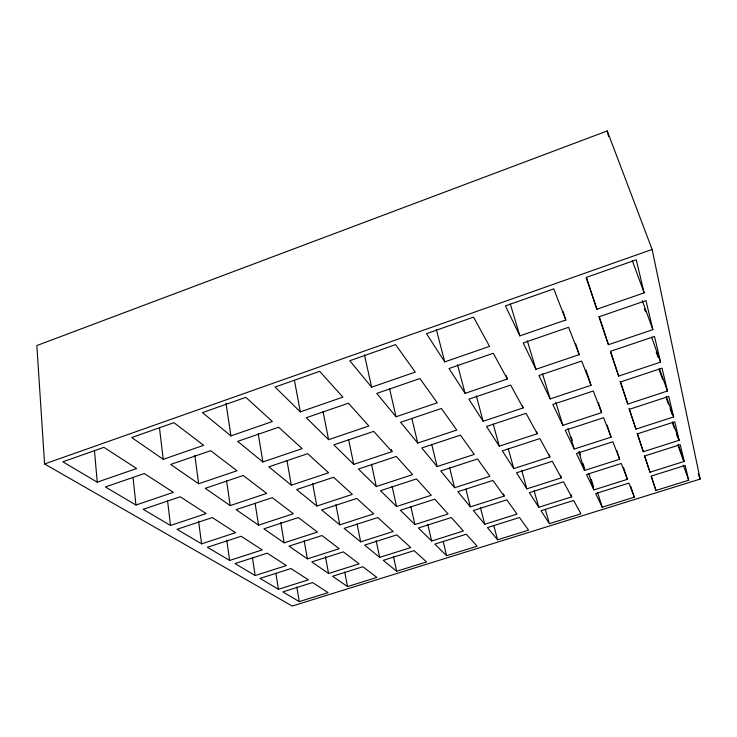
<?xml version="1.0" encoding="UTF-8"?>
<svg xmlns="http://www.w3.org/2000/svg" width="737" height="737" viewBox="0 0 737 737"><rect width="100%" height="100%" fill="white"/><g stroke="black" fill="none" stroke-linecap="round" stroke-linejoin="round"><path stroke-width="1.11" d="M607.242 130.946L36.85 345.552L44.579 463.96L292.23 606.054L700.15 479.078L652.125 249.447L607.242 130.946L608.559 136.529M44.579 463.96L652.125 249.447M97.247 482.164L136.621 468.529L103.917 447.341L62.829 461.813L97.247 482.164L94.437 450.353M163.236 459.326L203.652 445.332L173.941 422.67L131.702 437.548L163.236 459.326L159.422 427.469M230.939 435.889L272.395 421.536L245.836 397.344L202.463 412.619L230.939 435.889L225.973 403.185M300.309 411.872L342.908 397.132L319.683 371.328L275.067 387.045L300.309 411.872L294.432 380.264M371.623 387.192L415.263 372.084L395.557 344.603L349.789 360.725L371.623 387.192L364.428 354.755M444.733 361.885L489.534 346.381L473.559 317.122L426.502 333.695L444.733 361.885L436.396 329.752M565.795 319.978L553.763 288.867L505.425 305.892L519.852 335.879L565.795 319.978L562.976 311.29M596.869 309.218L644.129 292.865L636.261 259.802L586.477 277.342L596.869 309.218L586.136 277.711M135.949 505.038L173.361 492.344L144.332 473.532L105.373 486.964L135.949 505.038L133.065 477.594M198.631 483.767L236.992 470.75L210.662 450.675L170.671 464.457L198.631 483.767L194.835 455.429M262.869 461.97L302.152 448.64L278.65 427.239L237.655 441.371L262.869 461.97L258.19 433.596M328.591 439.667L368.887 425.995L348.371 403.203L306.26 417.722L328.591 439.667L323.055 411.55M396.036 416.783L437.262 402.789L419.897 378.551L376.764 393.42L396.036 416.783L389.624 388.924M507.342 379.011L493.283 353.253L449.017 368.509L465.093 393.346L507.342 379.011L506.393 375.695M579.19 354.635L568.614 327.283L523.233 342.926L535.919 369.311L579.19 354.635L575.643 343.7M608.44 344.704L652.871 329.632L645.971 300.622L599.31 316.698L608.44 344.704L598.859 316.56M170.505 525.472L206.148 513.588L180.215 496.784L143.171 509.304L170.505 525.472L167.539 500.58M230.211 505.573L266.702 493.403L243.201 475.485L205.236 488.327L230.211 505.573L226.545 480.644M291.308 485.204L328.628 472.767L307.688 453.688L268.812 466.825L291.308 485.204L286.96 460.505M391.973 451.643L373.723 431.366L333.852 444.844L353.732 464.393L391.973 451.643L391.476 449.423M417.722 443.066L456.793 430.04L441.352 408.501L400.578 422.283L417.722 443.066L411.909 418.561M523.132 407.93L510.649 385.064L468.87 399.196L483.14 421.26L523.132 407.93L522.487 405.719M591.046 385.285L581.677 361.056L538.904 375.52L550.152 398.92L591.046 385.285L586.062 369.992M618.665 376.082L660.592 362.107L654.484 336.44L610.586 351.282L618.665 376.082L610.568 352.286M201.579 543.842L235.6 532.676L212.293 517.577L176.991 529.304L201.579 543.842L198.585 521.142M258.558 525.149L293.363 513.735L272.266 497.65L236.126 509.654L258.558 525.149L255.14 503.546M316.809 506.043L352.36 494.38L333.585 477.281L296.633 489.552L316.809 506.043L312.635 483.527M376.266 486.54L412.646 474.61L396.294 456.443L358.44 469.018L376.266 486.54L371.485 464.236M437.124 466.576L474.25 454.397L460.441 435.134L421.776 447.976L437.124 466.576L431.689 444.245M537.227 433.743L526.08 413.328L486.521 426.474L499.271 446.189L537.227 433.743L536.582 431.55M601.613 412.619L593.257 391.006L552.814 404.447L562.856 425.332L601.613 412.619L598.435 402.872M627.777 404.042L667.464 391.015L662.029 368.15L620.572 381.932L627.777 404.042L620.038 381.278M229.658 560.442L262.215 549.922L241.128 536.26L207.41 547.287L229.658 560.442L226.756 540.129M284.16 542.828L317.417 532.077L298.365 517.549L263.883 528.825L284.16 542.828L280.733 522.469M339.812 524.836L373.751 513.864L356.809 498.433L321.59 509.949L339.812 524.836L335.897 504.679M396.561 506.494L431.256 495.282L416.516 478.903L380.485 490.695L396.561 506.494L392.093 486.309M454.582 487.737L489.948 476.305L477.521 458.958L440.763 470.98L454.582 487.737L449.607 467.746M549.885 456.931L539.862 438.57L502.293 450.851L513.772 468.603L549.885 456.931L549.231 454.729M611.093 437.142L603.594 417.732L565.233 430.27L574.261 449.045L611.093 437.142L607.177 425.166M635.948 429.109L673.627 416.93L668.754 396.423L629.481 409.265L635.948 429.109L628.919 408.418M255.168 575.523L286.371 565.574L267.227 553.174L234.956 563.575L255.168 575.523L252.413 557.513M307.393 558.867L339.232 548.715L321.949 535.532L288.987 546.163L307.393 558.867L304.197 540.82M360.669 541.87L393.134 531.515L377.786 517.531L344.151 528.374L360.669 541.87L357.058 524.007M414.94 524.56L448.096 513.984L434.756 499.17L400.375 510.253L414.94 524.56L410.859 506.669M504.145 496.112L492.906 480.423L457.87 491.717L470.381 506.881L504.145 496.112L503.546 493.891M561.318 477.871L552.262 461.288L516.499 472.813L526.872 488.852L561.318 477.871L560.664 475.678M619.651 459.262L612.88 441.749L576.398 453.504L584.552 470.455L619.651 459.262L616.805 450.583M643.318 451.717L679.173 440.275L674.779 421.785L637.477 433.817L643.318 451.717L637.054 433.264M278.448 589.287L308.388 579.844L290.958 568.549L260.023 578.388L278.448 589.287L275.887 573.515M328.564 573.487L359.112 563.869L343.378 551.866L311.806 561.916L328.564 573.487L325.432 556.564M379.656 557.393L410.776 547.582L396.81 534.869L364.631 545.104L379.656 557.393L376.165 540.645M431.661 541.004L463.407 530.999L451.284 517.531L418.423 527.987L431.661 541.004L427.746 524.228M484.734 524.274L517.033 514.104L506.835 499.861L473.375 510.511L484.734 524.274L480.45 507.682M571.691 496.876L563.483 481.832L529.359 492.694L538.775 507.249L571.691 496.876L571.037 494.684M627.408 479.317L621.273 463.453L586.505 474.508L593.893 489.884L627.408 479.317L623.493 467.396M649.997 472.205L684.203 461.417L680.223 444.669L644.7 455.973L649.997 472.205L644.47 455.936M299.286 601.613L328.112 592.631L312.562 582.552L282.851 591.894L299.286 601.613L296.781 586.919M347.523 586.578L376.893 577.421L362.871 566.735L332.58 576.26L347.523 586.578L344.723 572.05M396.644 571.267L426.539 561.944L414.111 550.631L383.258 560.332L396.644 571.267L393.512 556.711M446.604 555.698L477.088 546.191L466.3 534.214L434.821 544.118L446.604 555.698L443.167 541.299M497.558 539.816L528.54 530.152L519.474 517.503L487.452 527.572L497.558 539.816L493.772 525.389M549.387 523.657L580.949 513.827L573.653 500.469L541.022 510.723L549.387 523.657L545.297 509.396M634.317 497.189L628.873 483.113L595.662 493.55L602.212 507.194L634.317 497.189L630.743 486.328M655.939 490.446L688.68 480.248L685.152 465.416L651.259 476.074L655.939 490.446L651.149 476.323M632.291 260.594L644.129 292.865M642.323 300.687L652.871 329.632M644.331 308.527L645.501 311.751M651.572 337.224L660.592 362.107M656.197 352.056L658.141 357.427M698.197 473.67L700.15 479.078M659.339 368.5L667.464 391.015M659.062 369.532L662.545 379.214M666.266 396.451L673.627 416.93M666.626 399.076L668.57 404.484M670.126 408.814L672.061 414.222M672.641 422.025L679.173 440.275M672.513 423.112L674.438 428.501M676.363 433.89L677.911 438.202M678.086 444.273L684.203 461.417M678.243 446.023L683.236 460.026M683.337 465.213L688.68 480.248M597.744 492.906L602.212 507.194M591.249 479.409L593.617 487.019M588.771 473.44L593.893 489.884M579.402 451.652L580.415 454.913M583.124 463.628L584.809 469.064M578.775 451.809L584.552 470.455M571.341 437.124L572.354 440.404M567.886 428.372L574.261 449.045M555.809 402.347L562.856 425.332M542.506 373.797L550.152 398.92M527.342 340.89L535.919 369.311M510.336 304.059L519.852 335.879M534.104 490.833L538.775 507.249M521.63 470.234L526.872 488.852M508.272 448.815L513.772 468.603M493.21 424.079L499.271 446.189M476.295 395.889L483.14 421.26M457.484 364.649L465.093 393.346M465.876 489.165L470.381 506.881M348.638 439.657L353.732 464.393"/></g></svg>
